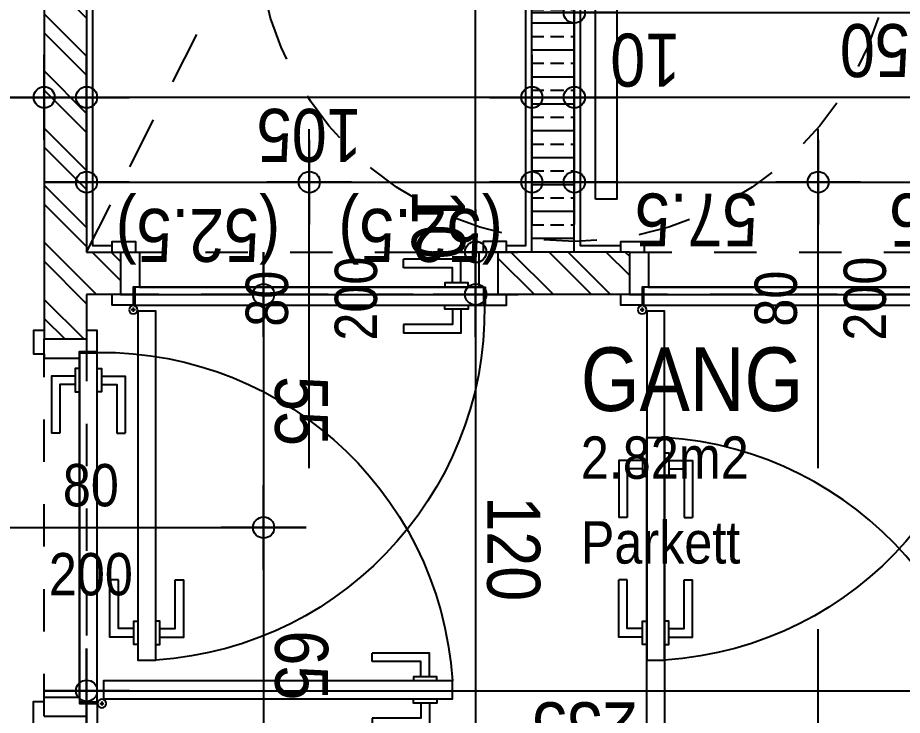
# Model space of a CAD drawing. Header units: millimetres. Extents: x 2834 to 2899, y 1629 to 1741.
# Drawn here: x 2885.495 to 2887.581, y 1681.57 to 1683.216 of the extents above; entities that cross this region are included whole.
import ezdxf
from ezdxf.enums import TextEntityAlignment as Align

# ---------------------------------------------------------------- set-up
doc = ezdxf.new("R2010")
doc.units = ezdxf.units.MM
doc.linetypes.add('HIDDEN2', pattern=[0.1875, 0.125, -0.0625])
doc.layers.add('00_HLP---------M0', color=6, linetype='Continuous', plot=False)
for name, color, linetype in [('01-ANS-G00-L01-M0', 8, 'Continuous'), ('01-TXT---------M0', 1, 'Continuous'), ('01-TXT---------PP', 1, 'Continuous'), ('01-TXT-G00-L01-M0', 1, 'Continuous'), ('02-DIM-G00-L01-ACHSEN', 8, 'Continuous'), ('02-DIM-G00-L01-M0', 8, 'Continuous'), ('02-FIL-G00-L01-ORANGE', 40, 'Continuous'), ('02-FLI-G00-L01-M0', 141, 'Continuous'), ('02-HID---------M0', 8, 'HIDDEN2'), ('02-ZWA---------M0', 2, 'Continuous'), ('02-ZWA-G00-L01-M0', 2, 'Continuous'), ('03-HID-G00-L01-M0', 8, 'HIDDEN2'), ('05-STO--------M0', 1, 'Continuous'), ('05-SYM---------M0', 8, 'Continuous'), ('05-SYM--------M0', 8, 'Continuous'), ('05-SYM-G00-L01-M0', 8, 'Continuous'), ('05-TXT--------M0', 8, 'Continuous'), ('05-TXT-G00-L01-M0', 8, 'Continuous'), ('07-BAR-G00-L01-M0', 8, 'HIDDEN2'), ('07-SAN-G00-L01-M0', 8, 'Continuous')]:
    doc.layers.add(name, color=color, linetype=linetype)
doc.styles.add('ARIAL', font='arial.ttf', dxfattribs={"width": 0.85})
doc.dimstyles.new('pp chromy&schneider', dxfattribs={"dimscale": 0.005, "dimtxt": 25, "dimasz": 10, "dimexe": 0, "dimexo": 0, "dimgap": 5, "dimtad": 1, "dimdec": 1, "dimlfac": 100, "dimrnd": 0.1, "dimzin": 9, "dimdsep": 46, "dimtxsty": 'ARIAL', "dimblk": 'c&s kote', "dimcen": 0, "dimse1": 1, "dimse2": 1, "dimclrd": 8, "dimclrt": 8, "dimadec": 0, "dimazin": 0, "dimtfac": 0.75, "dimtdec": 1, "dimtix": 1, "dimtmove": 2, "dimatfit": 0, "dimldrblk": 'NONE', "dimfxl": 1, "dimtolj": 1, "dimlwd": -1, "dimarcsym": 0})
pattern_1 = [(135, (2809.0749, 1625.227625), (-0.06735192, -0.06735192), []), (135, (2809.0749, 1625.27253), (-0.06735192, -0.06735192), [])]

# ---------------------------------------------------------------- blocks, each defined once
blk = doc.blocks.new('TÜR-80_10er-WAND')
at = {"layer": '00_HLP---------M0'}
for points in [[(-0.3575, 0.027), (-0.3575, 0.083), (-0.2225, 0.083)], [(-0.3375, 0.027), (-0.3375, 0.063), (-0.2225, 0.063)], [(-0.2225, 0.063), (-0.2225, 0.083)], [(-0.375, 0.017), (-0.375, 0.027), (-0.32, 0.027), (-0.32, 0.017)], [(0.4, 0.017), (-0.4, 0.017)], [(-0.375, -0.025), (-0.375, -0.035), (-0.32, -0.035), (-0.32, -0.025)], [(-0.3575, -0.035), (-0.3575, -0.091), (-0.2225, -0.091)], [(-0.3375, -0.035), (-0.3375, -0.071), (-0.2225, -0.071)], [(-0.2225, -0.071), (-0.2225, -0.091)]]:
    blk.add_lwpolyline(points, dxfattribs=at)
blk.add_lwpolyline([(0.4115, -0.025), (-0.4115, -0.025), (-0.4115, -0.025), (-0.4115, 0.017), (0.4115, 0.017)], close=True, dxfattribs=at)
at = {"layer": '02-HID---------M0', "ltscale": 0.5}
for points in [[(0.445, 0.1), (-0.445, 0.1)], [(-0.445, 0), (0.445, 0)]]:
    blk.add_lwpolyline(points, dxfattribs=at)
at = {"layer": '02-ZWA---------M0'}
for points in [[(-0.445, 0.1), (-0.445, 0)], [(0.445, 0.1), (0.445, 0)]]:
    blk.add_lwpolyline(points, dxfattribs=at)
at = {"layer": '05-STO--------M0'}
for points in [[(-0.465, 0.1), (-0.465, 0.125), (-0.41, 0.125), (-0.41, 0.1), (-0.4, 0.1), (-0.4, 0.017), (-0.415, 0.017), (-0.415, -0.025), (-0.465, -0.025), (-0.465, 0)], [(0.465, 0.1), (0.465, 0.125), (0.41, 0.125), (0.41, 0.1), (0.4, 0.1), (0.4, 0.017), (0.415, 0.017), (0.415, -0.025), (0.465, -0.025), (0.465, 0)]]:
    blk.add_lwpolyline(points, dxfattribs=at)
at = {"layer": '05-SYM---------M0'}
for points in [[(0.352, -0.8085), (0.296, -0.8085), (0.296, -0.6735)], [(0.316, -0.6735), (0.296, -0.6735)], [(0.352, -0.7885), (0.316, -0.7885), (0.316, -0.6735)], [(0.414, -0.8085), (0.47, -0.8085), (0.47, -0.6735)], [(0.414, -0.7885), (0.45, -0.7885), (0.45, -0.6735)], [(0.45, -0.6735), (0.47, -0.6735)], [(0.362, -0.826), (0.352, -0.826), (0.352, -0.771), (0.362, -0.771)], [(0.404, -0.826), (0.414, -0.826), (0.414, -0.771), (0.404, -0.771)]]:
    blk.add_lwpolyline(points, dxfattribs=at)
at = {"layer": '05-SYM--------M0'}
blk.add_lwpolyline([(0.404, -0.0395), (0.404, -0.8625), (0.404, -0.8625), (0.362, -0.8625), (0.362, -0.0395)], close=True, dxfattribs=at)
for points in [[(0.41, -0.036), (0.42, -0.036)], [(0.415, -0.031), (0.415, -0.041)]]:
    blk.add_lwpolyline(points, dxfattribs=at)
blk.add_circle((0.415, -0.036), 0.01, dxfattribs=at)
blk.add_arc((0.415, -0.036), 0.8282, 176.3309, 266.3309, dxfattribs=at)
blk = doc.blocks.new('05-TXT')
at = {"layer": '05-TXT--------M0'}
blk.add_line((-0.4, 0), (0.4, 0), dxfattribs=at)
at = {"layer": '05-TXT--------M0', "color": 8, "style": 'ARIAL', "width": 0.85}
blk.add_attdef('BREITE', text='', height=0.1, dxfattribs=at).set_placement((0, 0.05), align=Align.CENTER)
blk.add_attdef('HÖHE', text='', height=0.1, rotation=360, dxfattribs=at).set_placement((0, -0.06), align=Align.TOP_CENTER)
blk = doc.blocks.new('01-SQM')
at = {"layer": '01-TXT---------M0', "color": 1, "style": 'ARIAL', "width": 0.85}
blk.add_attdef('ROOM', (0, 0), '', height=0.15, dxfattribs=at)
blk.add_attdef('AREA', text='', height=0.1, dxfattribs=at).set_placement((0, -0.06), align=Align.TOP_LEFT)
at = {"layer": '01-TXT---------PP', "color": 1, "style": 'ARIAL', "width": 0.85}
blk.add_attdef('NR', text='', height=0.15, dxfattribs=at).set_placement((-0.1173, 0), align=Align.RIGHT)
blk.add_attdef('FLOOR', text='', height=0.1, dxfattribs=at).set_placement((0, -0.26), align=Align.TOP_LEFT)
blk = doc.blocks.new('c&s kote')
at = {"color": 8}
for p, q in [((0, -2), (0, 2)), ((0, 2), (0, -2)), ((-2, 0), (2, 0)), ((2, 0), (-2, 0))]:
    blk.add_line(p, q, dxfattribs=at)
blk.add_circle((0, 0), 0.5, dxfattribs=at)
blk = doc.blocks.new('*D2412')
at = {"layer": '02-DIM-G00-L01-M0', "color": 8, "transparency": 16777216}
blk.add_line((2885.7075, 1682.8276), (2886.1325, 1682.8276), dxfattribs=at)
at = {"layer": 'Defpoints', "color": 0, "transparency": 16777216}
for p in [(2886.1825, 1682.8276), (2885.6575, 1682.6626), (2886.1825, 1682.6626)]:
    blk.add_point(p, dxfattribs=at)
at = {"layer": '02-DIM-G00-L01-M0', "color": 8, "transparency": 16777216, "xscale": 0.05, "yscale": 0.05, "zscale": 0.05, "rotation": 180}
blk.add_blockref('c&s kote', (2885.6575, 1682.8276), dxfattribs=at)
at = {"layer": '02-DIM-G00-L01-M0', "color": 8, "transparency": 16777216, "xscale": 0.05, "yscale": 0.05, "zscale": 0.05}
blk.add_blockref('c&s kote', (2886.1825, 1682.8276), dxfattribs=at)
at = {"layer": '02-DIM-G00-L01-M0', "color": 8, "transparency": 16777216, "insert": (2885.92, 1682.7207), "char_height": 0.125, "attachment_point": 5, "rotation": 180, "style": 'ARIAL'}
blk.add_mtext('\\A1;(52.5)', dxfattribs=at)
blk = doc.blocks.new('_None')
blk = doc.blocks.new('*D2413')
at = {"layer": '02-DIM-G00-L01-M0', "color": 8, "transparency": 16777216}
blk.add_line((2886.2325, 1682.8276), (2886.6575, 1682.8276), dxfattribs=at)
at = {"layer": 'Defpoints', "color": 0, "transparency": 16777216}
for p in [(2886.7075, 1682.8276), (2886.7075, 1682.8276), (2886.1825, 1682.6626)]:
    blk.add_point(p, dxfattribs=at)
at = {"layer": '02-DIM-G00-L01-M0', "color": 8, "transparency": 16777216, "xscale": 0.05, "yscale": 0.05, "zscale": 0.05, "rotation": 180}
blk.add_blockref('c&s kote', (2886.1825, 1682.8276), dxfattribs=at)
at = {"layer": '02-DIM-G00-L01-M0', "color": 8, "transparency": 16777216, "xscale": 0.05, "yscale": 0.05, "zscale": 0.05}
blk.add_blockref('c&s kote', (2886.7075, 1682.8276), dxfattribs=at)
at = {"layer": '02-DIM-G00-L01-M0', "color": 8, "transparency": 16777216, "insert": (2886.445, 1682.7207), "char_height": 0.125, "attachment_point": 5, "rotation": 180, "style": 'ARIAL'}
blk.add_mtext('\\A1;(52.5)', dxfattribs=at)
blk = doc.blocks.new('*D2414')
at = {"layer": '02-DIM-G00-L01-M0', "color": 8, "transparency": 16777216}
blk.add_line((2886.8575, 1682.8276), (2887.3325, 1682.8276), dxfattribs=at)
at = {"layer": 'Defpoints', "color": 0, "transparency": 16777216}
for p in [(2887.3825, 1682.8276), (2886.8075, 1682.6626), (2887.3825, 1682.6626)]:
    blk.add_point(p, dxfattribs=at)
at = {"layer": '02-DIM-G00-L01-M0', "color": 8, "transparency": 16777216, "xscale": 0.05, "yscale": 0.05, "zscale": 0.05, "rotation": 180}
blk.add_blockref('c&s kote', (2886.8075, 1682.8276), dxfattribs=at)
at = {"layer": '02-DIM-G00-L01-M0', "color": 8, "transparency": 16777216, "xscale": 0.05, "yscale": 0.05, "zscale": 0.05}
blk.add_blockref('c&s kote', (2887.3825, 1682.8276), dxfattribs=at)
at = {"layer": '02-DIM-G00-L01-M0', "color": 8, "transparency": 16777216, "insert": (2887.095, 1682.7391), "char_height": 0.125, "attachment_point": 5, "rotation": 180, "style": 'ARIAL'}
blk.add_mtext('\\A1;57.5', dxfattribs=at)
blk = doc.blocks.new('*D2416')
at = {"layer": '02-DIM-G00-L01-M0', "color": 8, "transparency": 16777216}
blk.add_line((2889.1575, 1683.0276), (2886.8575, 1683.0276), dxfattribs=at)
at = {"layer": 'Defpoints', "color": 0, "transparency": 16777216}
for p in [(2886.8075, 1683.0276), (2886.8075, 1682.6626), (2889.2075, 1682.6626)]:
    blk.add_point(p, dxfattribs=at)
at = {"layer": '02-DIM-G00-L01-M0', "color": 8, "transparency": 16777216, "xscale": 0.05, "yscale": 0.05, "zscale": 0.05, "rotation": 180}
blk.add_blockref('c&s kote', (2886.8075, 1683.0276), dxfattribs=at)
at = {"layer": '02-DIM-G00-L01-M0', "color": 8, "transparency": 16777216, "xscale": 0.05, "yscale": 0.05, "zscale": 0.05}
blk.add_blockref('c&s kote', (2889.2075, 1683.0276), dxfattribs=at)
at = {"layer": '02-DIM-G00-L01-M0', "color": 8, "transparency": 16777216, "insert": (2888.0075, 1682.9388), "char_height": 0.125, "attachment_point": 5, "rotation": 180, "style": 'ARIAL'}
blk.add_mtext('\\A1;240', dxfattribs=at)
blk = doc.blocks.new('*D2417')
at = {"layer": '02-DIM-G00-L01-M0', "color": 8, "transparency": 16777216}
for p, q in [((2886.6575, 1683.0276), (2886.6075, 1683.0276)), ((2886.8075, 1683.0276), (2886.7075, 1683.0276)), ((2886.8575, 1683.0276), (2886.9075, 1683.0276))]:
    blk.add_line(p, q, dxfattribs=at)
at = {"layer": 'Defpoints', "color": 0, "transparency": 16777216}
for p in [(2886.7075, 1683.0276), (2886.7075, 1682.6626), (2886.8075, 1682.6626)]:
    blk.add_point(p, dxfattribs=at)
at = {"layer": '02-DIM-G00-L01-M0', "color": 8, "transparency": 16777216, "xscale": 0.05, "yscale": 0.05, "zscale": 0.05}
blk.add_blockref('c&s kote', (2886.7075, 1683.0276), dxfattribs=at)
at = {"layer": '02-DIM-G00-L01-M0', "color": 8, "transparency": 16777216, "xscale": 0.05, "yscale": 0.05, "zscale": 0.05, "rotation": 180}
blk.add_blockref('c&s kote', (2886.8075, 1683.0276), dxfattribs=at)
at = {"layer": '02-DIM-G00-L01-M0', "color": 8, "transparency": 16777216, "insert": (2886.9749, 1683.1164), "char_height": 0.125, "attachment_point": 5, "rotation": 180, "style": 'ARIAL'}
blk.add_mtext('\\A1;10', dxfattribs=at)
blk = doc.blocks.new('*D2418')
at = {"layer": '02-DIM-G00-L01-M0', "color": 8, "transparency": 16777216}
blk.add_line((2886.6575, 1683.0276), (2885.7075, 1683.0276), dxfattribs=at)
at = {"layer": 'Defpoints', "color": 0, "transparency": 16777216}
for p in [(2885.6575, 1683.0276), (2885.6575, 1682.6626), (2886.7075, 1682.6626)]:
    blk.add_point(p, dxfattribs=at)
at = {"layer": '02-DIM-G00-L01-M0', "color": 8, "transparency": 16777216, "xscale": 0.05, "yscale": 0.05, "zscale": 0.05, "rotation": 180}
blk.add_blockref('c&s kote', (2885.6575, 1683.0276), dxfattribs=at)
at = {"layer": '02-DIM-G00-L01-M0', "color": 8, "transparency": 16777216, "xscale": 0.05, "yscale": 0.05, "zscale": 0.05}
blk.add_blockref('c&s kote', (2886.7075, 1683.0276), dxfattribs=at)
at = {"layer": '02-DIM-G00-L01-M0', "color": 8, "transparency": 16777216, "insert": (2886.1825, 1682.9388), "char_height": 0.125, "attachment_point": 5, "rotation": 180, "style": 'ARIAL'}
blk.add_mtext('\\A1;105', dxfattribs=at)
blk = doc.blocks.new('*D2419')
at = {"layer": '02-DIM-G00-L01-M0', "color": 8, "transparency": 16777216}
for p, q in [((2885.5075, 1683.0276), (2885.4575, 1683.0276)), ((2885.6575, 1683.0276), (2885.5575, 1683.0276)), ((2885.7075, 1683.0276), (2885.7575, 1683.0276))]:
    blk.add_line(p, q, dxfattribs=at)
at = {"layer": 'Defpoints', "color": 0, "transparency": 16777216}
for p in [(2885.5575, 1683.0276), (2885.5575, 1682.6626), (2885.6575, 1682.6626)]:
    blk.add_point(p, dxfattribs=at)
at = {"layer": '02-DIM-G00-L01-M0', "color": 8, "transparency": 16777216, "xscale": 0.05, "yscale": 0.05, "zscale": 0.05}
blk.add_blockref('c&s kote', (2885.5575, 1683.0276), dxfattribs=at)
at = {"layer": '02-DIM-G00-L01-M0', "color": 8, "transparency": 16777216, "xscale": 0.05, "yscale": 0.05, "zscale": 0.05, "rotation": 180}
blk.add_blockref('c&s kote', (2885.6575, 1683.0276), dxfattribs=at)
at = {"layer": '02-DIM-G00-L01-M0', "color": 8, "transparency": 16777216, "insert": (2885.3749, 1683.1164), "char_height": 0.125, "attachment_point": 5, "rotation": 180, "style": 'ARIAL'}
blk.add_mtext('\\A1;10', dxfattribs=at)
blk = doc.blocks.new('*D2420')
at = {"layer": '02-DIM-G00-L01-M0', "color": 8, "transparency": 16777216}
blk.add_line((2885.5075, 1683.0276), (2882.1875, 1683.0276), dxfattribs=at)
at = {"layer": 'Defpoints', "color": 0, "transparency": 16777216}
for p in [(2882.1375, 1683.0276), (2882.1375, 1682.6626), (2885.5575, 1682.6626)]:
    blk.add_point(p, dxfattribs=at)
at = {"layer": '02-DIM-G00-L01-M0', "color": 8, "transparency": 16777216, "xscale": 0.05, "yscale": 0.05, "zscale": 0.05, "rotation": 180}
blk.add_blockref('c&s kote', (2882.1375, 1683.0276), dxfattribs=at)
at = {"layer": '02-DIM-G00-L01-M0', "color": 8, "transparency": 16777216, "xscale": 0.05, "yscale": 0.05, "zscale": 0.05}
blk.add_blockref('c&s kote', (2885.5575, 1683.0276), dxfattribs=at)
at = {"layer": '02-DIM-G00-L01-M0', "color": 8, "transparency": 16777216, "insert": (2883.8475, 1682.9388), "char_height": 0.125, "attachment_point": 5, "rotation": 180, "style": 'ARIAL'}
blk.add_mtext('\\A1;342', dxfattribs=at)
blk = doc.blocks.new('*D2421')
at = {"layer": '02-DIM-G00-L01-M0', "color": 8, "transparency": 16777216}
blk.add_line((2886.8575, 1683.2276), (2888.2575, 1683.2276), dxfattribs=at)
at = {"layer": 'Defpoints', "color": 0, "transparency": 16777216}
for p in [(2886.8075, 1684.7376), (2888.3075, 1684.7376), (2888.3075, 1683.2276)]:
    blk.add_point(p, dxfattribs=at)
at = {"layer": '02-DIM-G00-L01-M0', "color": 8, "transparency": 16777216, "xscale": 0.05, "yscale": 0.05, "zscale": 0.05, "rotation": 180}
blk.add_blockref('c&s kote', (2886.8075, 1683.2276), dxfattribs=at)
at = {"layer": '02-DIM-G00-L01-M0', "color": 8, "transparency": 16777216, "xscale": 0.05, "yscale": 0.05, "zscale": 0.05}
blk.add_blockref('c&s kote', (2888.3075, 1683.2276), dxfattribs=at)
at = {"layer": '02-DIM-G00-L01-M0', "color": 8, "transparency": 16777216, "insert": (2887.5575, 1683.1388), "char_height": 0.125, "attachment_point": 5, "rotation": 180, "style": 'ARIAL'}
blk.add_mtext('\\A1;150', dxfattribs=at)
blk = doc.blocks.new('*D2426')
at = {"layer": '02-DIM-G00-L01-M0', "color": 8, "transparency": 16777216}
blk.add_line((2886.0749, 1682.5126), (2886.0749, 1682.0626), dxfattribs=at)
at = {"layer": 'Defpoints', "color": 0, "transparency": 16777216}
for p in [(2885.6575, 1682.5626), (2886.0675, 1682.0126), (2886.0749, 1682.0126)]:
    blk.add_point(p, dxfattribs=at)
at = {"layer": '02-DIM-G00-L01-M0', "color": 8, "transparency": 16777216, "xscale": 0.05, "yscale": 0.05, "zscale": 0.05}
for p, rotation in [((2886.0749, 1682.5626), 90), ((2886.0749, 1682.0126), 270)]:
    blk.add_blockref('c&s kote', p, dxfattribs=dict(at, rotation=rotation))
at = {"layer": '02-DIM-G00-L01-M0', "color": 8, "transparency": 16777216, "insert": (2886.1635, 1682.2876), "char_height": 0.125, "attachment_point": 5, "rotation": 270, "style": 'ARIAL'}
blk.add_mtext('\\A1;55', dxfattribs=at)
blk = doc.blocks.new('*D2427')
at = {"layer": '02-DIM-G00-L01-M0', "color": 8, "transparency": 16777216}
blk.add_line((2886.0749, 1681.9626), (2886.0749, 1681.4126), dxfattribs=at)
at = {"layer": 'Defpoints', "color": 0, "transparency": 16777216}
for p in [(2886.0675, 1682.0126), (2885.8749, 1681.3626), (2886.0749, 1681.3626)]:
    blk.add_point(p, dxfattribs=at)
at = {"layer": '02-DIM-G00-L01-M0', "color": 8, "transparency": 16777216, "xscale": 0.05, "yscale": 0.05, "zscale": 0.05}
for p, rotation in [((2886.0749, 1682.0126), 89.99999999999999), ((2886.0749, 1681.3626), 270)]:
    blk.add_blockref('c&s kote', p, dxfattribs=dict(at, rotation=rotation))
at = {"layer": '02-DIM-G00-L01-M0', "color": 8, "transparency": 16777216, "insert": (2886.1637, 1681.6876), "char_height": 0.125, "attachment_point": 5, "rotation": 270, "style": 'ARIAL'}
blk.add_mtext('\\A1;65', dxfattribs=at)
blk = doc.blocks.new('*D2428')
at = {"layer": '02-DIM-G00-L01-M0', "color": 8, "transparency": 16777216}
for p, q in [((2886.5749, 1682.7126), (2886.5749, 1682.7626)), ((2886.5749, 1682.5626), (2886.5749, 1682.6626)), ((2886.5749, 1682.5126), (2886.5749, 1682.4626))]:
    blk.add_line(p, q, dxfattribs=at)
at = {"layer": 'Defpoints', "color": 0, "transparency": 16777216}
for p in [(2886.3575, 1682.6626), (2886.5749, 1682.6626), (2886.3575, 1682.5626)]:
    blk.add_point(p, dxfattribs=at)
at = {"layer": '02-DIM-G00-L01-M0', "color": 8, "transparency": 16777216, "xscale": 0.05, "yscale": 0.05, "zscale": 0.05}
for p, rotation in [((2886.5749, 1682.6626), 270), ((2886.5749, 1682.5626), 89.99999999999999)]:
    blk.add_blockref('c&s kote', p, dxfattribs=dict(at, rotation=rotation))
at = {"layer": '02-DIM-G00-L01-M0', "color": 8, "transparency": 16777216, "insert": (2886.4861, 1682.7276), "char_height": 0.125, "attachment_point": 5, "rotation": 270, "style": 'ARIAL'}
blk.add_mtext('\\A1;10', dxfattribs=at)
blk = doc.blocks.new('*D2429')
at = {"layer": '02-DIM-G00-L01-M0', "color": 8, "transparency": 16777216}
blk.add_line((2886.5749, 1682.7126), (2886.5749, 1684.6876), dxfattribs=at)
at = {"layer": 'Defpoints', "color": 0, "transparency": 16777216}
for p in [(2886.3575, 1684.7376), (2886.5749, 1684.7376), (2886.3575, 1682.6626)]:
    blk.add_point(p, dxfattribs=at)
at = {"layer": '02-DIM-G00-L01-M0', "color": 8, "transparency": 16777216, "xscale": 0.05, "yscale": 0.05, "zscale": 0.05}
for p, rotation in [((2886.5749, 1684.7376), 89.99999999999999), ((2886.5749, 1682.6626), 270)]:
    blk.add_blockref('c&s kote', p, dxfattribs=dict(at, rotation=rotation))
at = {"layer": '02-DIM-G00-L01-M0', "color": 8, "transparency": 16777216, "insert": (2886.6637, 1683.7001), "char_height": 0.125, "attachment_point": 5, "rotation": 270, "style": 'ARIAL'}
blk.add_mtext('\\A1;207.5', dxfattribs=at)
blk = doc.blocks.new('*D2440')
at = {"layer": '02-DIM-G00-L01-M0', "color": 8, "transparency": 16777216}
blk.add_line((2885.7075, 1681.6276), (2887.9575, 1681.6276), dxfattribs=at)
at = {"layer": 'Defpoints', "color": 0, "transparency": 16777216}
for p in [(2888.0075, 1681.6276), (2885.6575, 1681.3626), (2888.0075, 1681.3626)]:
    blk.add_point(p, dxfattribs=at)
at = {"layer": '02-DIM-G00-L01-M0', "color": 8, "transparency": 16777216, "xscale": 0.05, "yscale": 0.05, "zscale": 0.05, "rotation": 180}
blk.add_blockref('c&s kote', (2885.6575, 1681.6276), dxfattribs=at)
at = {"layer": '02-DIM-G00-L01-M0', "color": 8, "transparency": 16777216, "xscale": 0.05, "yscale": 0.05, "zscale": 0.05}
blk.add_blockref('c&s kote', (2888.0075, 1681.6276), dxfattribs=at)
at = {"layer": '02-DIM-G00-L01-M0', "color": 8, "transparency": 16777216, "insert": (2886.8325, 1681.5388), "char_height": 0.125, "attachment_point": 5, "rotation": 180, "style": 'ARIAL'}
blk.add_mtext('\\A1;235', dxfattribs=at)
blk = doc.blocks.new('*D2444')
at = {"layer": '02-DIM-G00-L01-M0', "color": 8, "transparency": 16777216}
blk.add_line((2886.5749, 1682.5126), (2886.5749, 1681.4126), dxfattribs=at)
at = {"layer": 'Defpoints', "color": 0, "transparency": 16777216}
for p in [(2886.3575, 1682.5626), (2885.6575, 1681.3626), (2886.5749, 1681.3626)]:
    blk.add_point(p, dxfattribs=at)
at = {"layer": '02-DIM-G00-L01-M0', "color": 8, "transparency": 16777216, "xscale": 0.05, "yscale": 0.05, "zscale": 0.05}
for p, rotation in [((2886.5749, 1682.5626), 89.99999999999999), ((2886.5749, 1681.3626), 270)]:
    blk.add_blockref('c&s kote', p, dxfattribs=dict(at, rotation=rotation))
at = {"layer": '02-DIM-G00-L01-M0', "color": 8, "transparency": 16777216, "insert": (2886.6637, 1681.9626), "char_height": 0.125, "attachment_point": 5, "rotation": 270, "style": 'ARIAL'}
blk.add_mtext('\\A1;120', dxfattribs=at)
blk = doc.blocks.new('*D2448')
at = {"layer": '02-DIM-G00-L01-M0', "color": 8, "transparency": 16777216}
blk.add_line((2887.4325, 1682.8276), (2887.9575, 1682.8276), dxfattribs=at)
at = {"layer": 'Defpoints', "color": 0, "transparency": 16777216}
for p in [(2888.0075, 1682.8276), (2887.3825, 1682.6626), (2888.0075, 1682.5626)]:
    blk.add_point(p, dxfattribs=at)
at = {"layer": '02-DIM-G00-L01-M0', "color": 8, "transparency": 16777216, "xscale": 0.05, "yscale": 0.05, "zscale": 0.05, "rotation": 180}
blk.add_blockref('c&s kote', (2887.3825, 1682.8276), dxfattribs=at)
at = {"layer": '02-DIM-G00-L01-M0', "color": 8, "transparency": 16777216, "xscale": 0.05, "yscale": 0.05, "zscale": 0.05}
blk.add_blockref('c&s kote', (2888.0075, 1682.8276), dxfattribs=at)
at = {"layer": '02-DIM-G00-L01-M0', "color": 8, "transparency": 16777216, "insert": (2887.695, 1682.7388), "char_height": 0.125, "attachment_point": 5, "rotation": 180, "style": 'ARIAL'}
blk.add_mtext('\\A1;62.5', dxfattribs=at)
blk = doc.blocks.new('*D1980')
at = {"layer": '02-DIM-G00-L01-ACHSEN', "color": 8, "transparency": 16777216}
blk.add_arc((2895.1875, 1685.0876), 0.3783, 7.5792, 82.4208, dxfattribs=at)
at = {"layer": 'Defpoints', "color": 0, "transparency": 16777216}
for p in [(2895.1875, 1687.5513), (2895.5151, 1685.2768), (2863.8983, 1685.0876), (2897.5875, 1685.0876), (2895.1875, 1652.6239)]:
    blk.add_point(p, dxfattribs=at)
at = {"layer": '02-DIM-G00-L01-ACHSEN', "color": 8, "transparency": 16777216, "xscale": 0.05, "yscale": 0.05, "zscale": 0.05}
for p, rotation in [((2895.1875, 1685.4659), 176.2103799026569), ((2895.5658, 1685.0876), 273.7896200986746)]:
    blk.add_blockref('c&s kote', p, dxfattribs=dict(at, rotation=rotation))
at = {"layer": '02-DIM-G00-L01-ACHSEN', "color": 8, "transparency": 16777216, "insert": (2895.5178, 1685.4179), "char_height": 0.125, "attachment_point": 5, "rotation": 315, "style": 'ARIAL'}
blk.add_mtext('\\A1;90.00°', dxfattribs=at)
blk = doc.blocks.new('*D1938')
at = {"layer": '02-DIM-G00-L01-ACHSEN', "color": 8, "transparency": 16777216}
blk.add_arc((2867.0178, 1655.6943), 0.9468, 182.3387, 266.9683, dxfattribs=at)
at = {"layer": 'Defpoints', "color": 0, "transparency": 16777216}
for p in [(2867.0208, 1686.2513), (2863.9749, 1655.7308), (2897.5875, 1655.3274), (2866.1941, 1655.2275), (2867.0175, 1652.6239)]:
    blk.add_point(p, dxfattribs=at)
at = {"layer": '02-DIM-G00-L01-ACHSEN', "color": 8, "transparency": 16777216, "xscale": 0.05, "yscale": 0.05, "zscale": 0.05}
for p, rotation in [((2866.0711, 1655.7056), 90.82557498945935), ((2867.0177, 1654.7475), 358.4814073577396)]:
    blk.add_blockref('c&s kote', p, dxfattribs=dict(at, rotation=rotation))
at = {"layer": '02-DIM-G00-L01-ACHSEN', "color": 8, "transparency": 16777216, "insert": (2866.4075, 1655.0913), "char_height": 0.125, "attachment_point": 5, "rotation": 314.6535, "style": 'ARIAL'}
blk.add_mtext('\\A1;90.68°', dxfattribs=at)
blk = doc.blocks.new('*D1939')
at = {"layer": '02-DIM-G00-L01-ACHSEN', "color": 8, "transparency": 16777216}
blk.add_arc((2895.1875, 1655.3562), 0.9163, 273.127, 356.1855, dxfattribs=at)
at = {"layer": 'Defpoints', "color": 0, "transparency": 16777216}
for p in [(2895.1875, 1687.5513), (2863.9749, 1655.7308), (2897.5875, 1655.3274), (2895.6425, 1654.5609), (2895.1875, 1652.6239)]:
    blk.add_point(p, dxfattribs=at)
at = {"layer": '02-DIM-G00-L01-ACHSEN', "color": 8, "transparency": 16777216, "xscale": 0.05, "yscale": 0.05, "zscale": 0.05}
for p, rotation in [((2896.1037, 1655.3452), 87.74900272412883), ((2895.1875, 1654.44), 181.5634809221231)]:
    blk.add_blockref('c&s kote', p, dxfattribs=dict(at, rotation=rotation))
at = {"layer": '02-DIM-G00-L01-ACHSEN', "color": 8, "transparency": 16777216, "insert": (2895.894, 1654.6413), "char_height": 0.125, "attachment_point": 5, "rotation": 224.6562, "style": 'ARIAL'}
blk.add_mtext('\\A1;89.31°', dxfattribs=at)

msp = doc.modelspace()

# ---------------------------------------------------------------- hatches: boundary and pattern name
at = {"layer": '02-FIL-G00-L01-ORANGE'}
h = msp.add_hatch(dxfattribs=at)
h.set_pattern_fill('ANSI32', color=256, scale=0.01, angle=197.0465, style=0)
h.set_pattern_definition(pattern_1)
h.paths.add_polyline_path([(2885.5575, 1684.7376), (2885.5575, 1682.4576), (2885.6575, 1682.4576), (2885.6575, 1682.5626), (2885.7375, 1682.5626), (2885.7375, 1682.6626), (2885.6575, 1682.6626), (2885.6575, 1684.7376)])
h = msp.add_hatch(dxfattribs=at)
h.set_pattern_fill('BRASS', color=256, scale=0.01, angle=107.0465, style=0)
h.set_pattern_definition([(0, (2809.0749, 1625.227625), (0, 0.0635), []), (0, (2809.0749, 1625.259375), (0, 0.0635), [0.03175, -0.015875])])
h.paths.add_polyline_path([(2886.8075, 1684.7376), (2886.7075, 1684.7376), (2886.7075, 1682.6876), (2886.8075, 1682.6876)])
h = msp.add_hatch(dxfattribs=at)
h.set_pattern_fill('ANSI32', color=256, scale=0.01, angle=197.0465, style=0)
h.set_pattern_definition(pattern_1)
h.paths.add_polyline_path([(2886.9375, 1682.6626), (2886.6275, 1682.6626), (2886.6275, 1682.5626), (2886.9375, 1682.5626)])

# ---------------------------------------------------------------- linework, layer by layer
at = {"layer": '01-ANS-G00-L01-M0'}
for points in [[(2885.7375, 1682.5626), (2886.6275, 1682.5626)], [(2886.9375, 1682.5626), (2887.8275, 1682.5626)]]:
    msp.add_lwpolyline(points, dxfattribs=at)
at = {"layer": '02-FLI-G00-L01-M0'}
for points in [[(2886.9175, 1682.6776), (2886.8225, 1682.6776), (2886.8225, 1684.9726), (2888.2925, 1684.9726), (2888.2925, 1684.4626), (2889.1925, 1684.4626), (2889.1925, 1682.6776), (2887.8475, 1682.6776)], [(2885.7175, 1682.6776), (2885.6725, 1682.6776), (2885.6725, 1684.7226), (2886.6925, 1684.7226), (2886.6925, 1682.6776), (2886.6475, 1682.6776)]]:
    msp.add_lwpolyline(points, dxfattribs=at)
at = {"layer": '02-ZWA-G00-L01-M0'}
for p, q in [((2886.8075, 1682.6626), (2886.8075, 1684.9876)), ((2886.7075, 1682.6626), (2886.7075, 1684.7376)), ((2885.6575, 1682.6626), (2885.7375, 1682.6626)), ((2886.9375, 1682.6626), (2886.6275, 1682.6626)), ((2885.7375, 1682.5626), (2885.6575, 1682.5626))]:
    msp.add_line(p, q, dxfattribs=at)
for points in [[(2885.5575, 1684.9876), (2885.5575, 1682.4576)], [(2885.6575, 1684.7376), (2885.6575, 1682.6626)], [(2885.6575, 1682.5626), (2885.6575, 1682.4576)], [(2886.9375, 1682.5626), (2886.6275, 1682.5626)]]:
    msp.add_lwpolyline(points, dxfattribs=at)
at = {"layer": '03-HID-G00-L01-M0'}
msp.add_lwpolyline([(2885.6575, 1682.6626), (2886.7075, 1684.7376)], dxfattribs=at)
at = {"layer": '07-BAR-G00-L01-M0'}
msp.add_circle((2886.8076, 1683.4376), 0.75, dxfattribs=at)
at = {"layer": '07-SAN-G00-L01-M0'}
msp.add_lwpolyline([(2886.8575, 1682.7876), (2886.8575, 1683.3876), (2886.9075, 1683.3876), (2886.9075, 1682.7876)], close=True, dxfattribs=at)

# ---------------------------------------------------------------- block references
at = {"layer": '01-TXT-G00-L01-M0', "rotation": 359.9999999862448}
msp.add_blockref('01-SQM', (2886.8228, 1682.2876), dxfattribs=at).add_auto_attribs({'ROOM': 'GANG', 'AREA': '2.82m2', 'FLOOR': 'Parkett'})
at = {"layer": '05-SYM-G00-L01-M0', "xscale": -1}
for p, rotation in [((2886.1825, 1682.5626), 1.871790722e-07), ((2887.3825, 1682.5626), 1.871790722e-07), ((2885.6575, 1682.0126), 90.00000021173128)]:
    msp.add_blockref('TÜR-80_10er-WAND', p, dxfattribs=dict(at, rotation=rotation))
at = {"layer": '05-SYM-G00-L01-M0', "rotation": 179.9999998042807}
msp.add_blockref('TÜR-80_10er-WAND', (2887.3825, 1681.3626), dxfattribs=at)
at = {"layer": '05-TXT-G00-L01-M0'}
for p, rotation in [((2886.1825, 1682.5526), 89.99999999552377), ((2887.3825, 1682.5526), 89.99999999552377), ((2885.6675, 1682.0126), 359.9999999935292), ((2887.3825, 1681.3726), 89.99999999695272)]:
    msp.add_blockref('05-TXT', p, dxfattribs=dict(at, rotation=rotation)).add_auto_attribs({'BREITE': '80', 'HÖHE': '200'})

# ---------------------------------------------------------------- dimensions: what is measured, and where the dimension line sits
at = {"layer": '02-DIM-G00-L01-ACHSEN'}
for base, line1, line2, picture, middle in [((2895.5151, 1685.2768), ((2863.8983, 1685.0876), (2897.5875, 1685.0876)), ((2895.1875, 1687.5513), (2895.1875, 1652.6239)), '*D1980', (2895.5178, 1685.4179)), ((2895.6425, 1654.5609), ((2895.1875, 1687.5513), (2895.1875, 1652.6239)), ((2863.9749, 1655.7308), (2897.5875, 1655.3274)), '*D1939', (2895.894, 1654.6413)), ((2866.1941, 1655.2275), ((2867.0208, 1686.2513), (2867.0175, 1652.6239)), ((2863.9749, 1655.7308), (2897.5875, 1655.3274)), '*D1938', (2866.4075, 1655.0913))]:
    dim = msp.add_angular_dim_2l(base=base, line1=line1, line2=line2, dimstyle='pp chromy&schneider', override={"dimzin": 8, "dimadec": 2}, dxfattribs=at)
    dim.commit()
    dim.dimension.update_dxf_attribs({"geometry": picture, "text_midpoint": middle})
at = {"layer": '02-DIM-G00-L01-M0'}
for base, p1, p2, picture, middle in [((2886.5749, 1684.7376), (2886.3575, 1682.6626), (2886.3575, 1684.7376), '*D2429', (2886.6637, 1683.7001)), ((2886.0749, 1682.0126), (2885.6575, 1682.5626), (2886.0675, 1682.0126), '*D2426', (2886.1635, 1682.2876)), ((2886.5749, 1681.3626), (2886.3575, 1682.5626), (2885.6575, 1681.3626), '*D2444', (2886.6637, 1681.9626)), ((2886.0749, 1681.3626), (2886.0675, 1682.0126), (2885.8749, 1681.3626), '*D2427', (2886.1637, 1681.6876))]:
    dim = msp.add_linear_dim(base=base, p1=p1, p2=p2, angle=90, dimstyle='pp chromy&schneider', override={"dimzin": 8}, dxfattribs=at)
    dim.commit()
    dim.dimension.update_dxf_attribs({"geometry": picture, "text_midpoint": middle})
for base, p1, p2, picture, middle in [((2888.3075, 1683.2276), (2886.8075, 1684.7376), (2888.3075, 1684.7376), '*D2421', (2887.5575, 1683.1388)), ((2882.1375, 1683.0276), (2885.5575, 1682.6626), (2882.1375, 1682.6626), '*D2420', (2883.8475, 1682.9388)), ((2885.6575, 1683.0276), (2886.7075, 1682.6626), (2885.6575, 1682.6626), '*D2418', (2886.1825, 1682.9388)), ((2886.8075, 1683.0276), (2889.2075, 1682.6626), (2886.8075, 1682.6626), '*D2416', (2888.0075, 1682.9388)), ((2887.3825, 1682.8276), (2886.8075, 1682.6626), (2887.3825, 1682.6626), '*D2414', (2887.095, 1682.7391)), ((2888.0075, 1682.8276), (2887.3825, 1682.6626), (2888.0075, 1682.5626), '*D2448', (2887.695, 1682.7388)), ((2888.0075, 1681.6276), (2885.6575, 1681.3626), (2888.0075, 1681.3626), '*D2440', (2886.8325, 1681.5388))]:
    dim = msp.add_linear_dim(base=base, p1=p1, p2=p2, dimstyle='pp chromy&schneider', override={"dimzin": 8}, dxfattribs=at)
    dim.commit()
    dim.dimension.update_dxf_attribs({"geometry": picture, "text_midpoint": middle})
for base, p1, p2, picture, middle in [((2885.5575, 1683.0276), (2885.6575, 1682.6626), (2885.5575, 1682.6626), '*D2419', (2885.3749, 1683.1164)), ((2886.7075, 1683.0276), (2886.8075, 1682.6626), (2886.7075, 1682.6626), '*D2417', (2886.9749, 1683.1164))]:
    dim = msp.add_linear_dim(base=base, p1=p1, p2=p2, dimstyle='pp chromy&schneider', override={"dimzin": 8}, dxfattribs=at)
    dim.commit()
    dim.dimension.update_dxf_attribs({"geometry": picture, "text_midpoint": middle, "dimtype": 160})
for base, p1, p2, picture, middle in [((2886.1825, 1682.8276), (2885.6575, 1682.6626), (2886.1825, 1682.6626), '*D2412', (2885.92, 1682.7207)), ((2886.7075, 1682.8276), (2886.1825, 1682.6626), (2886.7075, 1682.8276), '*D2413', (2886.445, 1682.7207))]:
    dim = msp.add_linear_dim(base=base, p1=p1, p2=p2, text='(<>)', dimstyle='pp chromy&schneider', override={"dimzin": 8}, dxfattribs=at)
    dim.commit()
    dim.dimension.update_dxf_attribs({"geometry": picture, "text_midpoint": middle})
dim = msp.add_linear_dim(base=(2886.5749, 1682.6626), p1=(2886.3575, 1682.5626), p2=(2886.3575, 1682.6626), angle=90, dimstyle='pp chromy&schneider', override={"dimzin": 8}, dxfattribs=at)
dim.commit()
dim.dimension.update_dxf_attribs({"geometry": '*D2428', "text_midpoint": (2886.4861, 1682.7276), "dimtype": 160})

doc.saveas('drawing.dxf')
